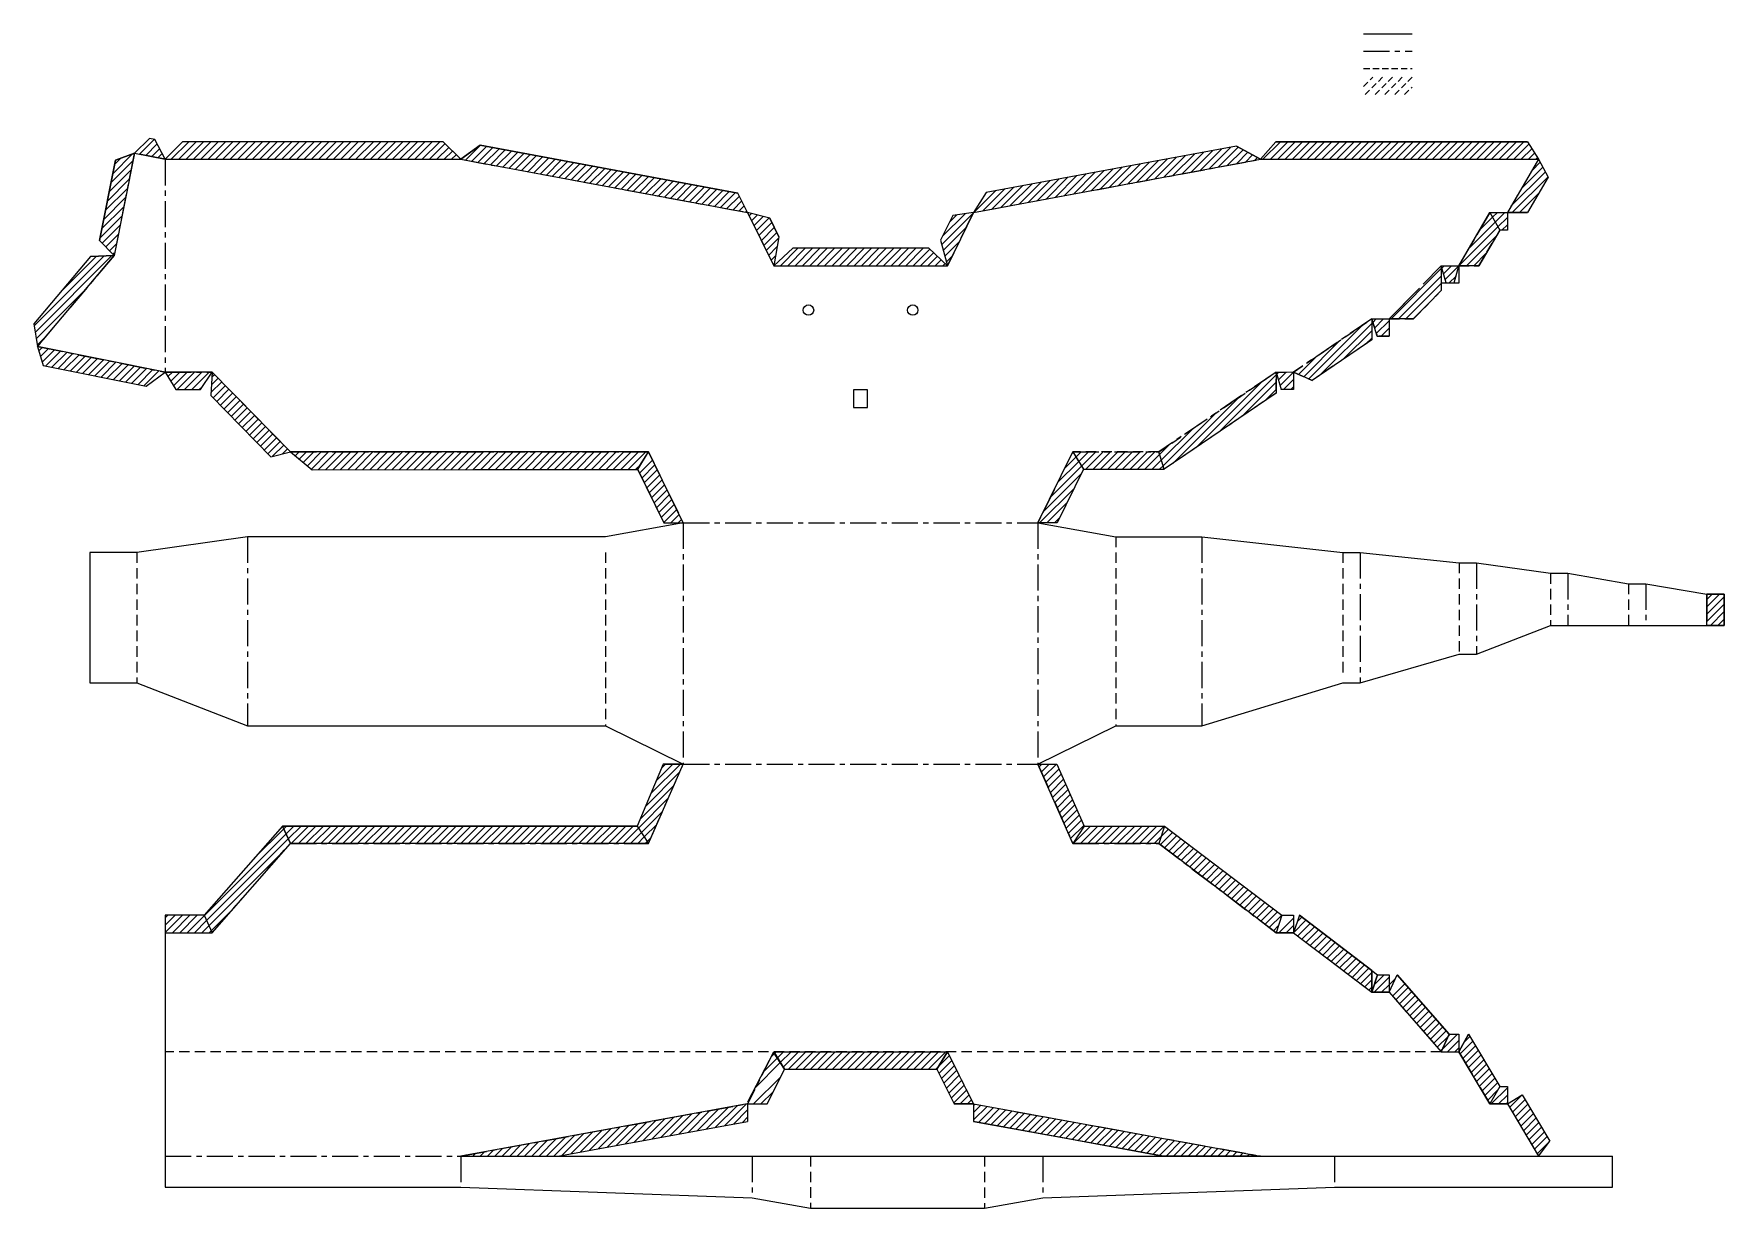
# Model space of a CAD drawing. Units: millimetres at full size, sheet at 1:300. Extents: x -1911260 to 408766, y -45196 to 976532.
# Drawn here: x 26689 to 123918, y 885447 to 952994 of the extents above; entities that cross this region are included whole.
import ezdxf

# ---------------------------------------------------------------- set-up
doc = ezdxf.new("R2010")
doc.units = ezdxf.units.MM
doc.header["$LTSCALE"] = 300
for name, pattern in [('CHAIN1', [8, 5, -1, 1, -1]), ('DASHED1', [1.8, 1.2, -0.6]), ('DASHED2', [3, 2, -1])]:
    doc.linetypes.add(name, pattern=pattern)
doc.layers.add('0-0', color=4, linetype='Continuous', lineweight=5)
doc.layers.add('0-1', color=2, linetype='Continuous')

msp = doc.modelspace()

# ---------------------------------------------------------------- linework, layer by layer
at = {"layer": '0-0'}
for p, q in [((103169.5, 952994.3), (105969.5, 952994.3)), ((34246, 945776.4), (35246, 946776.4)), ((50236, 946776.4), (35246, 946776.4)), ((50253.1, 946769.4), (50236, 946776.4)), ((97246, 945776.4), (98122.2, 946776.4)), ((112595.6, 946776.4), (98122.2, 946776.4)), ((69019.3, 942390.7), (69541.2, 941326.1)), ((111446, 942716.4), (111446, 941716.4)), ((112606.2, 942716.4), (111446, 942716.4)), ((69541.2, 941326.1), (69246, 939656.4)), ((107646, 939656.4), (107646, 938650.8)), ((109806.2, 939656.4), (108646, 939656.4)), ((107646, 938650.8), (107646, 938228)), ((107646, 938228), (106046.4, 936596.4)), ((103646, 936596.4), (103646, 935387.1)), ((103953.8, 935596.4), (103646, 936596.4)), ((104646, 936596.4), (104646, 935596.4)), ((106046.4, 936596.4), (104646, 936596.4)), ((103953.8, 935596.4), (104646, 935596.4)), ((98146, 933536.4), (98436.7, 932536.4)), ((98146, 933536.4), (98146, 932532.5)), ((99146, 933536.4), (99146, 932536.4)), ((98146, 932536.4), (98146, 932327.1)), ((99146, 932536.4), (98436.7, 932536.4)), ((62954.2, 910991.4), (64046, 910991.4)), ((34246, 902292.9), (34246, 901292.9)), ((36492.7, 902292.9), (36946, 901292.9)), ((99483.1, 902292.9), (99146, 901292.9)), ((99483.1, 902292.9), (103983.1, 898869.9)), ((34246, 901292.9), (34246, 888446.9)), ((109212.2, 895446.9), (108646, 894446.9)), ((69246, 894446.9), (69864, 893446.9)), ((69864, 893446.9), (68864, 891446.9)), ((78628, 893446.9), (79628, 891446.9)), ((111446, 891446.9), (112304, 891960.5)), ((112304, 891960.5), (113895, 889308.8)), ((67746, 891446.9), (68864, 891446.9)), ((67746, 891446.9), (67746, 890430.5)), ((80746, 891446.9), (79628, 891446.9)), ((56836.2, 888446.9), (67746, 890430.5)), ((86155.8, 889446.9), (91655.8, 888446.9)), ((113246, 888446.9), (113895, 889308.8)), ((51246, 888446.9), (97246, 888446.9)), ((97246, 888446.9), (117494, 888446.9))]:
    msp.add_line(p, q, dxfattribs=at)
at = {"layer": '0-0', "color": 2, "linetype": 'CHAIN1'}
for p, q in [((103169.5, 951994.3), (105969.5, 951994.3)), ((34246, 945776.4), (32480.9, 946129.1)), ((34246, 945776.4), (34246, 933539.2)), ((34246, 945776.4), (34428.1, 945776.4)), ((34428.1, 945776.4), (51246, 945776.4)), ((51246, 945776.4), (67746, 942716.4)), ((110446, 942716.4), (108646, 939656.4)), ((110446, 942716.4), (111446, 942716.4)), ((107646, 939656.4), (104646, 936596.4)), ((107646, 939656.4), (108646, 939656.4)), ((103646, 936596.4), (99146, 933536.4)), ((103646, 936596.4), (104646, 936596.4)), ((34248.1, 933538.8), (36946, 933536.4)), ((98146, 933536.4), (91396, 928946.4)), ((98146, 933536.4), (99158.3, 933544.8)), ((86446, 928946.4), (84446, 924866.4)), ((86446, 928946.4), (91396, 928946.4)), ((64046, 924866.4), (84446, 924866.4)), ((64046, 924866.4), (64046, 910991.4)), ((84446, 924866.4), (84446, 910991.4)), ((38974, 924066.4), (38974, 913191.4)), ((93868, 924066.4), (93868, 913191.4)), ((102980, 923166.4), (102980, 915694.9)), ((109680, 922566.4), (109680, 917316.4)), ((114922, 921966.4), (114922, 918966.4)), ((119420, 921366.4), (119420, 918966.4)), ((122918, 920766.4), (122918, 918966.4)), ((64046, 910991.4), (84446, 910991.4)), ((69232.8, 894420.6), (67746, 891446.9)), ((51246, 888446.9), (67717.3, 891446.9)), ((34246, 888446.9), (51246, 888443.9)), ((51246, 888443.9), (51246, 886646.9)), ((68016, 888443.9), (68016, 886046.9)), ((84724, 888443.9), (84724, 886046.9)), ((101494, 888446.9), (101494, 886646.9))]:
    msp.add_line(p, q, dxfattribs=at)
at = {"layer": '0-0', "color": 7, "linetype": 'DASHED1'}
msp.add_line((103169.5, 950994.3), (105969.5, 950994.3), dxfattribs=at)
at = {"layer": '0-0', "color": 2, "linetype": 'DASHED1'}
for p, q in [((103169.5, 949962.9), (103703.5, 950497)), ((103269.2, 949497), (104269.2, 950497)), ((103834.9, 949497), (104834.9, 950497)), ((104400.6, 949497), (105400.6, 950497)), ((104966.2, 949497), (105966.2, 950497)), ((105531.9, 949497), (105969.5, 949934.5))]:
    msp.add_line(p, q, dxfattribs=at)
at = {"layer": '0-0', "color": 5, "linetype": 'DASHED2'}
msp.add_line((111446, 941696.4), (111446, 941716.4), dxfattribs=at)
at = {"layer": '0-0', "color": 7, "linetype": 'DASHED2'}
for p, q in [((88918, 924066.4), (88918, 913191.4)), ((32611, 923166.4), (32611, 915666.4)), ((59574, 923166.4), (59574, 913191.4)), ((101980, 923166.4), (101980, 915976)), ((108680, 922566.4), (108680, 917316.4)), ((113922, 921966.4), (113922, 918966.4)), ((118420, 921366.4), (118420, 918966.4)), ((107646, 894446.9), (34246, 894446.9)), ((71370, 888446.9), (71370, 885446.9)), ((81370, 888443.9), (81370, 885446.9))]:
    msp.add_line(p, q, dxfattribs=at)
at = {"layer": '0-0'}
for points in [[(34246, 945776.4), (33644.9, 946916.3), (33343.8, 946976.5), (32480.9, 946129.1), (31382.4, 945735), (30459, 941114), (31305.2, 940245.4), (29946.2, 940184.3), (26688.9, 936317.7), (26893.5, 935008.4), (27224.3, 933922.3), (33144.3, 932737.1), (34248.1, 933538.8), (34852.1, 932536.4), (36270.5, 932536.4), (36946, 933536.4), (36863.4, 932192.2), (40317.9, 928668.7), (41446, 928946.4), (42707, 927917.8), (61426.9, 927937.4), (62046, 928946.4)], [(50236, 946776.4), (50253.1, 946769.4), (51246, 945776.4)], [(51246, 945776.4), (52358.4, 946587.2), (67192.1, 943836.2)], [(97246, 945776.4), (95865.4, 946537.4), (81473.8, 943868.4), (80746, 942716.4), (79543.9, 942536.1), (78848.7, 941117.9), (79246, 939656.4), (78172, 940656.4), (70344, 940656.4), (69246, 939656.4)], [(112595.6, 946776.4), (113246, 945776.4), (113800.3, 944746.4), (112606.2, 942716.4)], [(69019.3, 942390.7), (67746, 942716.4), (67192.1, 943836.2)], [(110446, 942716.4), (111006.2, 941696.4), (109806.2, 939656.4)], [(111446, 941716.4), (111446, 941696.4), (111006.2, 941696.4)], [(108646, 939656.4), (108646, 938656.4), (107681, 938650.8)], [(103646, 935387.1), (100216.5, 933055.1), (99146, 933536.4)], [(98146, 932327.1), (91703.8, 927946.4), (91396, 928946.4)], [(86446, 928946.4), (87069.5, 927946.4), (91703.8, 927946.4)], [(61426.9, 927937.4), (62932.3, 924866.4), (64046, 924866.4)], [(87069.5, 927946.4), (85559.7, 924866.4), (84446, 924866.4)], [(64046, 924866.4), (59574, 924066.4), (38974, 924066.4), (32611, 923166.4), (29911, 923166.4)], [(84446, 924866.4), (88918, 924066.4), (93868, 924066.4), (101980, 923166.4), (102980, 923166.4), (108680, 922566.4), (109680, 922566.4), (113922, 921966.4), (114922, 921966.4), (118420, 921366.4), (119420, 921366.4), (122918, 920766.4)], [(29911, 923166.4), (29911, 915666.4), (32611, 915666.4), (38974, 913191.4), (59574, 913191.4), (64046, 910991.4)], [(84446, 910991.4), (88918, 913191.4), (93868, 913191.4), (101980, 915666.4), (102980, 915666.4), (108680, 917316.4), (109680, 917316.4), (113922, 918966.4), (122918, 918966.4), (123918, 918966.4), (123918, 920766.4), (122918, 920766.4)], [(62893.9, 910991.4), (61392.4, 907427.4), (62046, 906427.4)], [(84446, 910991.4), (85537.8, 910991.4), (87099.6, 907427.4), (86446, 906427.4)], [(40992.7, 907427.4), (36492.7, 902292.9), (34246, 902292.9)], [(61392.4, 907427.4), (40992.7, 907427.4), (41446, 906427.4)], [(87099.6, 907427.4), (91733.1, 907427.4), (91396, 906427.4)], [(91733.1, 907427.4), (98483.1, 902292.9), (98146, 901292.9)], [(98483.1, 902292.9), (99146, 902292.9), (99146, 901292.9)], [(103646, 899126.4), (103646, 897869.9), (103983.1, 898869.9), (104646, 898869.9), (104646, 897869.9), (105099.3, 898869.9), (108099.3, 895446.9), (107646, 894446.9)], [(108099.3, 895446.9), (108646, 895446.9), (108646, 894446.9)], [(109212.2, 895446.9), (111012.2, 892446.9), (110446, 891446.9)], [(69864, 893446.9), (78628, 893446.9), (79246, 894446.9)], [(111012.2, 892446.9), (111446, 892446.9), (111446, 891446.9)], [(80746, 891446.9), (80746, 890430.5), (86155.8, 889446.9)], [(34246, 888446.9), (34246, 886646.9), (51246, 886646.9), (68016, 886046.9), (71370, 885446.9), (81370, 885446.9), (84724, 886046.9), (101494, 886646.9), (117494, 886646.9), (117494, 888446.9)]]:
    msp.add_lwpolyline(points, dxfattribs=at)
at = {"layer": '0-0', "color": 2, "linetype": 'CHAIN1'}
for points in [[(32467, 946117.8), (31305.2, 940245.4), (26893.5, 935008.4), (34243, 933537)], [(67746, 942716.4), (69246, 939656.4), (79246, 939656.4), (80746, 942716.4), (97246, 945776.4), (113246, 945776.4), (111446, 942716.4)], [(36946, 933536.4), (41446, 928946.4), (62046, 928946.4), (64046, 924866.4)], [(34246, 901292.9), (36946, 901292.9), (41446, 906427.4), (62046, 906427.4), (64046, 910991.4)], [(84446, 910991.4), (86446, 906427.4), (91396, 906427.4), (98146, 901292.9), (99146, 901292.9), (103646, 897869.9), (104646, 897869.9), (107646, 894446.9), (108646, 894446.9), (110446, 891446.9), (111446, 891446.9), (113246, 888446.9)], [(69246, 894446.9), (79246, 894446.9), (80746, 891446.9), (97246, 888446.9)]]:
    msp.add_lwpolyline(points, dxfattribs=at)
at = {"layer": '0-0'}
msp.add_lwpolyline([(73846, 932516.4), (73846, 931496.4), (74646, 931496.4), (74646, 932516.4)], close=True, dxfattribs=at)
for centre in [(71246, 937106.4), (77246, 937106.4)]:
    msp.add_circle(centre, 300, dxfattribs=at)
at = {"layer": '0-1'}
for p, q in [((31225.4, 944949.2), (32362.9, 946086.8)), ((32771.4, 946071.1), (33621.4, 946921)), ((33125.1, 946000.4), (33781.7, 946657)), ((33478.7, 945929.8), (33928.1, 946379.2)), ((33832.3, 945859.1), (34074.6, 946101.4)), ((34598.1, 945776.4), (35598, 946776.3)), ((35022.4, 945776.4), (36022, 946776.1)), ((35446.7, 945776.4), (36446.1, 946775.9)), ((35870.9, 945776.4), (36870.2, 946775.7)), ((36295.2, 945776.4), (37294.2, 946775.5)), ((36719.4, 945776.4), (37718.3, 946775.3)), ((37143.7, 945776.4), (38142.3, 946775.1)), ((37568, 945776.4), (38566.4, 946774.9)), ((37992.2, 945776.4), (38990.5, 946774.7)), ((38416.5, 945776.4), (39414.5, 946774.5)), ((38840.8, 945776.4), (39838.6, 946774.3)), ((39265, 945776.4), (40262.7, 946774.1)), ((39689.3, 945776.4), (40686.7, 946773.9)), ((40113.6, 945776.4), (41110.8, 946773.7)), ((40537.8, 945776.4), (41534.9, 946773.5)), ((40962.1, 945776.4), (41958.9, 946773.3)), ((41386.3, 945776.4), (42383, 946773.1)), ((41810.6, 945776.4), (42807.1, 946772.9)), ((42234.9, 945776.4), (43231.1, 946772.7)), ((42659.1, 945776.4), (43655.2, 946772.5)), ((43083.4, 945776.4), (44079.2, 946772.3)), ((43507.7, 945776.4), (44503.3, 946772.1)), ((43931.9, 945776.4), (44927.4, 946771.9)), ((44356.2, 945776.4), (45351.4, 946771.7)), ((44780.5, 945776.4), (45775.5, 946771.5)), ((45204.7, 945776.4), (46199.6, 946771.3)), ((45629, 945776.4), (46623.6, 946771.1)), ((46053.3, 945776.4), (47047.7, 946770.9)), ((46477.5, 945776.4), (47471.8, 946770.7)), ((46901.8, 945776.4), (47895.8, 946770.5)), ((47326, 945776.4), (48319.9, 946770.3)), ((47750.3, 945776.4), (48744, 946770.1)), ((48174.6, 945776.4), (49168, 946769.9)), ((48598.8, 945776.4), (49592.1, 946769.7)), ((49023.1, 945776.4), (50016.1, 946769.5)), ((49447.4, 945776.4), (50346.7, 946675.7)), ((49871.6, 945776.4), (50558.8, 946463.6)), ((50295.9, 945776.4), (50770.9, 946251.5)), ((50720.2, 945776.4), (50983.1, 946039.3)), ((51518.2, 945725.9), (52376.1, 946583.9)), ((51876.1, 945659.6), (52734, 946517.5)), ((52234, 945593.2), (53091.9, 946451.1)), ((52591.9, 945526.8), (53449.8, 946384.8)), ((52949.8, 945460.5), (53807.7, 946318.4)), ((53307.7, 945394.1), (54165.6, 946252)), ((53665.6, 945327.7), (54523.5, 946185.6)), ((54023.4, 945261.3), (54881.4, 946119.3)), ((54381.3, 945195), (55239.3, 946052.9)), ((92213.2, 944843.1), (93461.8, 946091.7)), ((92734.1, 944939.7), (93982.7, 946188.3)), ((93254.9, 945036.3), (94503.5, 946284.9)), ((93775.8, 945132.9), (95024.4, 946381.5)), ((94296.7, 945229.5), (95545.3, 946478.1)), ((94817.5, 945326.1), (95970.8, 946479.4)), ((95338.4, 945422.6), (96244.3, 946328.6)), ((95859.2, 945519.2), (96517.8, 946177.8)), ((97389.2, 945776.4), (98389.2, 946776.4)), ((97389.2, 945776.4), (98389.2, 946776.4)), ((97813.5, 945776.4), (98813.5, 946776.4)), ((97813.5, 945776.4), (98813.5, 946776.4)), ((98237.7, 945776.4), (99237.7, 946776.4)), ((98237.7, 945776.4), (99237.7, 946776.4)), ((98662, 945776.4), (99662, 946776.4)), ((98662, 945776.4), (99662, 946776.4)), ((99086.3, 945776.4), (100086.3, 946776.4)), ((99086.3, 945776.4), (100086.3, 946776.4)), ((99510.5, 945776.4), (100510.5, 946776.4)), ((99510.5, 945776.4), (100510.5, 946776.4)), ((99934.8, 945776.4), (100934.8, 946776.4)), ((99934.8, 945776.4), (100934.8, 946776.4)), ((100359.1, 945776.4), (101359.1, 946776.4)), ((100359.1, 945776.4), (101359.1, 946776.4)), ((100783.3, 945776.4), (101783.3, 946776.4)), ((100783.3, 945776.4), (101783.3, 946776.4)), ((101207.6, 945776.4), (102207.6, 946776.4)), ((101207.6, 945776.4), (102207.6, 946776.4)), ((101631.8, 945776.4), (102631.8, 946776.4)), ((101631.8, 945776.4), (102631.8, 946776.4)), ((102056.1, 945776.4), (103056.1, 946776.4)), ((102056.1, 945776.4), (103056.1, 946776.4)), ((102480.4, 945776.4), (103480.4, 946776.4)), ((102480.4, 945776.4), (103480.4, 946776.4)), ((102904.6, 945776.4), (103904.6, 946776.4)), ((102904.6, 945776.4), (103904.6, 946776.4)), ((103328.9, 945776.4), (104328.9, 946776.4)), ((103328.9, 945776.4), (104328.9, 946776.4)), ((103753.2, 945776.4), (104753.2, 946776.4)), ((103753.2, 945776.4), (104753.2, 946776.4)), ((104177.4, 945776.4), (105177.4, 946776.4)), ((104177.4, 945776.4), (105177.4, 946776.4)), ((104601.7, 945776.4), (105601.7, 946776.4)), ((104601.7, 945776.4), (105601.7, 946776.4)), ((105026, 945776.4), (106026, 946776.4)), ((105026, 945776.4), (106026, 946776.4)), ((105450.2, 945776.4), (106450.2, 946776.4)), ((105450.2, 945776.4), (106450.2, 946776.4)), ((105874.5, 945776.4), (106874.5, 946776.4)), ((105874.5, 945776.4), (106874.5, 946776.4)), ((106298.8, 945776.4), (107298.8, 946776.4)), ((106298.8, 945776.4), (107298.8, 946776.4)), ((106723, 945776.4), (107723, 946776.4)), ((106723, 945776.4), (107723, 946776.4)), ((107147.3, 945776.4), (108147.3, 946776.4)), ((107147.3, 945776.4), (108147.3, 946776.4)), ((107571.5, 945776.4), (108571.5, 946776.4)), ((107571.5, 945776.4), (108571.5, 946776.4)), ((107995.8, 945776.4), (108995.8, 946776.4)), ((107995.8, 945776.4), (108995.8, 946776.4)), ((108420.1, 945776.4), (109420.1, 946776.4)), ((108420.1, 945776.4), (109420.1, 946776.4)), ((108844.3, 945776.4), (109844.3, 946776.4)), ((108844.3, 945776.4), (109844.3, 946776.4)), ((109268.6, 945776.4), (110268.6, 946776.4)), ((109268.6, 945776.4), (110268.6, 946776.4)), ((109692.9, 945776.4), (110692.9, 946776.4)), ((109692.9, 945776.4), (110692.9, 946776.4)), ((110117.1, 945776.4), (111117.1, 946776.4)), ((110117.1, 945776.4), (111117.1, 946776.4)), ((110541.4, 945776.4), (111541.4, 946776.4)), ((110541.4, 945776.4), (111541.4, 946776.4)), ((110965.7, 945776.4), (111965.7, 946776.4)), ((110965.7, 945776.4), (111965.7, 946776.4)), ((111389.9, 945776.4), (112389.9, 946776.4)), ((111389.9, 945776.4), (112389.9, 946776.4)), ((111814.2, 945776.4), (112681.7, 946644)), ((111814.2, 945776.4), (112681.7, 946644)), ((112238.4, 945776.4), (112848.9, 946386.9)), ((112238.4, 945776.4), (112848.9, 946386.9)), ((112662.7, 945776.4), (113016.1, 946129.8)), ((112662.7, 945776.4), (113016.1, 946129.8)), ((31013.5, 943888.8), (32287.9, 945163.2)), ((31119.4, 944419), (32393.8, 945693.5)), ((31331.3, 945479.5), (31701.3, 945849.5)), ((34185.9, 945788.4), (34221.1, 945823.7)), ((51144.4, 945776.4), (51195.2, 945827.2)), ((54739.2, 945128.6), (55597.2, 945986.5)), ((55097.1, 945062.2), (55955.1, 945920.2)), ((55455, 944995.8), (56313, 945853.8)), ((55812.9, 944929.5), (56670.8, 945787.4)), ((56170.8, 944863.1), (57028.7, 945721)), ((56528.7, 944796.7), (57386.6, 945654.7)), ((56886.6, 944730.4), (57744.5, 945588.3)), ((57244.5, 944664), (58102.4, 945521.9)), ((57602.4, 944597.6), (58460.3, 945455.5)), ((57960.3, 944531.2), (58818.2, 945389.2)), ((58318.1, 944464.9), (59176.1, 945322.8)), ((58676, 944398.5), (59534, 945256.4)), ((59033.9, 944332.1), (59891.9, 945190.1)), ((59391.8, 944265.7), (60249.8, 945123.7)), ((87004.6, 943877.1), (88253.2, 945125.7)), ((87525.5, 943973.7), (88774.1, 945222.3)), ((88046.3, 944070.3), (89294.9, 945318.9)), ((88567.2, 944166.9), (89815.8, 945415.5)), ((89088.1, 944263.5), (90336.7, 945512.1)), ((89608.9, 944360.1), (90857.5, 945608.7)), ((90129.8, 944456.7), (91378.4, 945705.3)), ((90650.6, 944553.3), (91899.2, 945801.9)), ((91171.5, 944649.9), (92420.1, 945898.5)), ((91692.4, 944746.5), (92941, 945995.1)), ((96380.1, 945615.8), (96791.3, 946027.1)), ((96901, 945712.4), (97064.8, 945876.3)), ((112261, 944101.9), (113487.2, 945328.2)), ((112261, 944101.9), (113487.2, 945328.2)), ((112867.1, 945132.3), (113338.8, 945604)), ((112867.1, 945132.3), (113338.8, 945604)), ((113087, 945776.4), (113183.3, 945872.8)), ((113087, 945776.4), (113183.3, 945872.8)), ((30801.6, 942828.4), (32076, 944102.8)), ((30907.5, 943358.6), (32181.9, 944633)), ((59749.7, 944199.4), (60607.7, 945057.3)), ((60107.6, 944133), (60965.5, 944990.9)), ((60465.5, 944066.6), (61323.4, 944924.6)), ((60823.4, 944000.3), (61681.3, 944858.2)), ((61181.3, 943933.9), (62039.2, 944791.8)), ((61539.2, 943867.5), (62397.1, 944725.5)), ((61897.1, 943801.1), (62755, 944659.1)), ((62254.9, 943734.8), (63112.9, 944592.7)), ((62612.8, 943668.4), (63470.8, 944526.3)), ((62970.7, 943602), (63828.7, 944460)), ((63328.6, 943535.6), (64186.6, 944393.6)), ((63686.5, 943469.3), (64544.5, 944327.2)), ((64044.4, 943402.9), (64902.3, 944260.8)), ((64402.3, 943336.5), (65260.2, 944194.5)), ((64760.2, 943270.2), (65618.1, 944128.1)), ((81796, 942911.2), (83044.6, 944159.8)), ((82316.9, 943007.8), (83565.5, 944256.4)), ((82837.7, 943104.3), (84086.3, 944353)), ((83358.6, 943200.9), (84607.2, 944449.6)), ((83879.5, 943297.5), (85128.1, 944546.2)), ((84400.3, 943394.1), (85648.9, 944642.7)), ((84921.2, 943490.7), (86169.8, 944739.3)), ((85442, 943587.3), (86690.6, 944835.9)), ((85962.9, 943683.9), (87211.5, 944932.5)), ((86483.8, 943780.5), (87732.4, 945029.1)), ((111654.9, 943071.5), (113635.7, 945052.3)), ((111654.9, 943071.5), (113635.7, 945052.3)), ((111724, 942716.4), (113784.1, 944776.5)), ((111724, 942716.4), (113784.1, 944776.5)), ((30695.6, 942298.2), (31970, 943572.6)), ((65118.1, 943203.8), (65976, 944061.7)), ((65476, 943137.4), (66333.9, 943995.4)), ((65833.9, 943071), (66691.8, 943929)), ((66191.8, 943004.7), (67049.7, 943862.6)), ((66549.6, 942938.3), (67276.6, 943665.3)), ((66907.5, 942871.9), (67417, 943381.4)), ((80754.3, 942718), (82002.9, 943966.6)), ((81275.2, 942814.6), (82523.8, 944063.2)), ((81462.2, 943850.2), (81482, 943870)), ((112148.3, 942716.4), (113260.3, 943828.4)), ((112148.3, 942716.4), (113260.3, 943828.4)), ((30483.7, 941237.8), (31758.2, 942512.2)), ((30589.7, 941768), (31864.1, 943042.4)), ((67265.4, 942805.5), (67557.5, 943097.6)), ((67623.3, 942739.2), (67697.9, 942813.7)), ((67837.7, 942529.3), (67968, 942659.6)), ((67977.3, 942244.6), (68305.9, 942573.2)), ((68116.8, 941959.9), (68643.7, 942486.8)), ((68256.4, 941675.2), (68981.6, 942400.4)), ((78914, 940877.7), (80739.5, 942703.2)), ((78962.9, 941350.8), (80254.8, 942642.7)), ((79370.9, 942183), (79755.6, 942567.8)), ((109226.3, 940643), (110748.7, 942165.3)), ((109832.4, 941673.3), (110598.3, 942439.2)), ((110438.5, 942703.7), (110447.9, 942713)), ((110447.9, 942713), (110451.2, 942716.4)), ((110447.9, 942713), (110451.2, 942716.4)), ((110598.3, 942439.2), (110875.5, 942716.4)), ((110598.3, 942439.2), (110875.5, 942716.4)), ((110748.7, 942165.3), (111299.8, 942716.4)), ((110748.7, 942165.3), (111299.8, 942716.4)), ((110899.1, 941891.5), (111446, 942438.4)), ((110899.1, 941891.5), (111446, 942438.4)), ((112572.6, 942716.4), (112654.2, 942798.1)), ((112572.6, 942716.4), (112654.2, 942798.1)), ((30619.5, 940949.2), (31652.2, 941982)), ((30828.8, 940734.4), (31546.3, 941451.8)), ((68396, 941390.5), (69143.3, 942137.8)), ((68535.5, 941105.8), (69282.9, 941853.1)), ((68675.1, 940821.1), (69422.4, 941568.4)), ((68814.6, 940536.4), (69527.7, 941249.4)), ((79004.7, 940544.1), (80331.5, 941871)), ((108664, 939656.4), (110899.1, 941891.5)), ((109088.3, 939656.4), (110831.7, 941399.8)), ((111128.3, 941696.4), (111446, 942014.1)), ((111128.3, 941696.4), (111446, 942014.1)), ((26708.9, 936190.1), (30738.7, 940220)), ((26766.2, 935823.2), (31183, 940239.9)), ((31038.2, 940519.5), (31440.3, 940921.6)), ((31247.6, 940304.6), (31334.4, 940391.3)), ((68954.2, 940251.7), (69436.5, 940734)), ((69093.8, 939967), (69345.4, 940218.6)), ((69631.7, 939656.4), (70631.7, 940656.4)), ((70056, 939656.4), (71056, 940656.4)), ((70480.3, 939656.4), (71480.3, 940656.4)), ((70904.5, 939656.4), (71904.5, 940656.4)), ((71328.8, 939656.4), (72328.8, 940656.4)), ((71753.1, 939656.4), (72753.1, 940656.4)), ((72177.3, 939656.4), (73177.3, 940656.4)), ((72601.6, 939656.4), (73601.6, 940656.4)), ((73025.9, 939656.4), (74025.9, 940656.4)), ((73450.1, 939656.4), (74450.1, 940656.4)), ((73874.4, 939656.4), (74874.4, 940656.4)), ((74298.6, 939656.4), (75298.6, 940656.4)), ((74722.9, 939656.4), (75722.9, 940656.4)), ((75147.2, 939656.4), (76147.2, 940656.4)), ((75571.4, 939656.4), (76571.4, 940656.4)), ((75995.7, 939656.4), (76995.7, 940656.4)), ((76420, 939656.4), (77420, 940656.4)), ((76844.2, 939656.4), (77844.2, 940656.4)), ((77268.5, 939656.4), (78222, 940609.9)), ((77692.8, 939656.4), (78441.7, 940405.4)), ((79095.4, 940210.5), (79923.6, 941038.7)), ((79186.1, 939876.9), (79515.7, 940206.5)), ((109512.6, 939656.4), (110225.6, 940369.5)), ((28168.3, 938073.8), (30294.5, 940200)), ((69233.3, 939682.3), (69254.3, 939703.2)), ((78117, 939656.4), (78661.4, 940200.8)), ((78541.3, 939656.4), (78881.1, 939996.2)), ((78965.5, 939656.4), (79100.8, 939791.6)), ((104755.5, 936596.4), (107646, 939486.9)), ((107682.7, 939523.6), (107815.5, 939656.4)), ((107774.4, 939191.1), (108239.8, 939656.4)), ((107866.2, 938858.6), (108639.8, 939632.2)), ((26823.5, 935456.2), (29661.5, 938294.2)), ((105179.8, 936596.4), (107646, 939062.7)), ((105604, 936596.4), (107646, 938638.4)), ((108085, 938653.1), (108495.2, 939063.3)), ((108085, 938653.1), (108495.2, 939063.3)), ((106028.3, 936596.4), (106952.2, 937520.3)), ((100682.5, 933372), (103646, 936335.4)), ((103707.4, 936396.9), (103907, 936596.4)), ((103807.3, 936072.5), (104331.2, 936596.4)), ((103907.1, 935748), (104646, 936486.9)), ((26880.9, 935089.3), (27393.7, 935602.2)), ((99734.1, 933272), (101809.9, 935347.9)), ((100026.7, 933140.4), (103135.7, 936249.4)), ((102008.3, 934273.5), (103646, 935911.2)), ((103334.2, 935175.1), (103646, 935486.9)), ((104179.8, 935596.4), (104646, 936062.7)), ((104604, 935596.4), (104646, 935638.4)), ((26970.7, 934754.9), (27169.1, 934953.3)), ((27069.8, 934429.7), (27522.7, 934882.6)), ((27168.8, 934104.5), (27876.3, 934812)), ((27379.8, 933891.2), (28229.9, 934741.3)), ((27733.3, 933820.4), (28583.5, 934670.7)), ((28086.8, 933749.6), (28937.1, 934600)), ((28440.3, 933678.9), (29290.8, 934529.4)), ((28793.8, 933608.1), (29644.4, 934458.7)), ((29147.3, 933537.3), (29998, 934388)), ((99441.4, 933403.6), (100484.1, 934446.3)), ((29500.8, 933466.6), (30351.6, 934317.4)), ((29854.3, 933395.8), (30705.2, 934246.7)), ((30207.7, 933325), (31058.8, 934176.1)), ((30561.2, 933254.3), (31412.4, 934105.4)), ((30914.7, 933183.5), (31766, 934034.8)), ((31268.2, 933112.7), (32119.6, 933964.1)), ((31621.7, 933042), (32473.2, 933893.4)), ((31975.2, 932971.2), (32826.8, 933822.8)), ((32328.7, 932900.4), (33180.4, 933752.1)), ((32682.2, 932829.6), (33534, 933681.5)), ((33035.7, 932758.9), (33887.6, 933610.8)), ((34218, 933516.9), (34241.2, 933540.2)), ((34404.5, 933279.2), (34663.8, 933538.4)), ((34564.1, 933014.5), (35087.7, 933538)), ((34723.6, 932749.7), (35511.6, 933537.7)), ((34934.6, 932536.4), (35935.5, 933537.3)), ((35358.8, 932536.4), (36359.4, 933536.9)), ((35783.1, 932536.4), (36783.2, 933536.6)), ((36928.9, 933257.9), (37075.4, 933404.4)), ((98181, 933416), (98301.4, 933536.4)), ((98276.6, 933087.3), (98725.7, 933536.4)), ((98372.1, 932758.6), (99146, 933532.5)), ((99148.7, 933535.2), (99158.3, 933544.8)), ((36207.4, 932536.4), (36402, 932731.1)), ((36873.3, 932353.9), (37495.5, 932976)), ((36901.1, 932805.9), (37285.4, 933190.2)), ((36998.3, 932054.6), (37705.5, 932761.7)), ((37208.4, 931840.4), (37915.5, 932547.5)), ((93526.7, 929186), (97305.8, 932965.1)), ((94852.6, 930087.6), (98146, 933381)), ((96178.4, 930989.1), (98146, 932956.8)), ((97504.2, 931890.7), (98146, 932532.5)), ((98574.2, 932536.4), (99146, 933108.2)), ((98998.4, 932536.4), (99146, 932684)), ((37418.4, 931626.1), (38125.5, 932333.3)), ((37628.4, 931411.9), (38335.6, 932119.1)), ((37838.5, 931197.7), (38545.6, 931904.8)), ((38048.5, 930983.4), (38755.6, 931690.6)), ((38258.5, 930769.2), (38965.7, 931476.4)), ((92200.9, 928284.5), (95980, 932063.5)), ((38468.6, 930555), (39175.7, 931262.1)), ((38678.6, 930340.7), (39385.7, 931047.9)), ((38888.6, 930126.5), (39595.8, 930833.7)), ((39098.7, 929912.3), (39805.8, 930619.4)), ((39308.7, 929698.1), (40015.8, 930405.2)), ((39518.7, 929483.8), (40225.9, 930191)), ((39728.8, 929269.6), (40435.9, 929976.7)), ((39938.8, 929055.4), (40645.9, 929762.5)), ((40148.8, 928841.1), (40856, 929548.3)), ((40427.7, 928695.7), (41066, 929334)), ((40990.5, 928834.3), (41276, 929119.8)), ((41490.6, 928910.1), (41526.9, 928946.4)), ((41724.2, 928719.5), (41951.2, 928946.4)), ((41957.9, 928528.9), (42375.4, 928946.4)), ((42191.6, 928338.3), (42799.7, 928946.4)), ((42425.2, 928147.7), (43224, 928946.4)), ((42658.9, 927957.1), (43648.2, 928946.4)), ((43044.4, 927918.4), (44072.5, 928946.4)), ((43469.3, 927919), (44496.8, 928946.4)), ((43894.3, 927919.7), (44921, 928946.4)), ((44319.2, 927920.3), (45345.3, 928946.4)), ((44744.1, 927921), (45769.6, 928946.4)), ((45169, 927921.6), (46193.8, 928946.4)), ((45593.9, 927922.3), (46618.1, 928946.4)), ((46018.8, 927922.9), (47042.3, 928946.4)), ((46443.7, 927923.6), (47466.6, 928946.4)), ((46868.7, 927924.2), (47890.9, 928946.4)), ((47293.6, 927924.9), (48315.1, 928946.4)), ((47718.5, 927925.5), (48739.4, 928946.4)), ((48143.4, 927926.2), (49163.7, 928946.4)), ((48568.3, 927926.8), (49587.9, 928946.4)), ((48993.2, 927927.5), (50012.2, 928946.4)), ((49418.1, 927928.1), (50436.5, 928946.4)), ((49843, 927928.7), (50860.7, 928946.4)), ((50268, 927929.4), (51285, 928946.4)), ((50692.9, 927930), (51709.2, 928946.4)), ((51117.8, 927930.7), (52133.5, 928946.4)), ((51542.7, 927931.3), (52557.8, 928946.4)), ((51967.6, 927932), (52982, 928946.4)), ((52392.5, 927932.6), (53406.3, 928946.4)), ((52817.4, 927933.3), (53830.6, 928946.4)), ((53242.4, 927933.9), (54254.8, 928946.4)), ((53667.3, 927934.6), (54679.1, 928946.4)), ((54092.2, 927935.2), (55103.4, 928946.4)), ((54517.1, 927935.9), (55527.6, 928946.4)), ((54942, 927936.5), (55951.9, 928946.4)), ((55366.9, 927937.2), (56376.2, 928946.4)), ((55791.8, 927937.8), (56800.4, 928946.4)), ((56216.7, 927938.5), (57224.7, 928946.4)), ((56641.7, 927939.1), (57648.9, 928946.4)), ((57066.6, 927939.8), (58073.2, 928946.4)), ((57491.5, 927940.4), (58497.5, 928946.4)), ((57916.4, 927941.1), (58921.7, 928946.4)), ((58341.3, 927941.7), (59346, 928946.4)), ((58766.2, 927942.4), (59770.3, 928946.4)), ((59191.1, 927943), (60194.5, 928946.4)), ((59616.1, 927943.7), (60618.8, 928946.4)), ((60041, 927944.3), (61043.1, 928946.4)), ((60465.9, 927945), (61467.3, 928946.4)), ((60890.8, 927945.6), (61891.6, 928946.4)), ((87196, 927946.4), (88196, 928946.4)), ((87196, 927946.4), (88196, 928946.4)), ((87620.2, 927946.4), (88620.2, 928946.4)), ((87620.2, 927946.4), (88620.2, 928946.4)), ((88044.5, 927946.4), (89044.5, 928946.4)), ((88044.5, 927946.4), (89044.5, 928946.4)), ((88468.8, 927946.4), (89468.8, 928946.4)), ((88468.8, 927946.4), (89468.8, 928946.4)), ((88893, 927946.4), (89893, 928946.4)), ((88893, 927946.4), (89893, 928946.4)), ((89317.3, 927946.4), (90317.3, 928946.4)), ((89317.3, 927946.4), (90317.3, 928946.4)), ((89741.5, 927946.4), (90741.5, 928946.4)), ((89741.5, 927946.4), (90741.5, 928946.4)), ((90165.8, 927946.4), (91165.8, 928946.4)), ((90165.8, 927946.4), (91165.8, 928946.4)), ((90590.1, 927946.4), (91441.7, 928798)), ((61315.7, 927946.3), (61579.6, 928210.1)), ((61520.8, 927727.1), (62274.3, 928480.6)), ((61660.9, 927443), (62413.9, 928195.9)), ((61801.1, 927158.9), (62553.4, 927911.2)), ((61941.3, 926874.8), (62693, 927626.5)), ((84763.3, 925513.8), (86947.9, 927698.3)), ((91014.3, 927946.4), (91541.5, 928473.6)), ((91438.6, 927946.4), (91641.4, 928149.2)), ((62081.5, 926590.7), (62832.6, 927341.8)), ((62221.6, 926306.6), (62972.1, 927057.1)), ((62361.8, 926022.6), (63111.7, 926772.4)), ((84540.2, 924866.4), (86539.9, 926866.1)), ((62502, 925738.5), (63251.2, 926487.7)), ((62642.2, 925454.4), (63390.8, 926203)), ((62782.4, 925170.3), (63530.4, 925918.3)), ((62922.5, 924886.2), (63669.9, 925633.6)), ((84964.5, 924866.4), (86132, 926033.9)), ((63327, 924866.4), (63809.5, 925348.9)), ((63751.3, 924866.4), (63949.1, 925064.2)), ((85388.8, 924866.4), (85724, 925201.7)), ((122918, 920032.5), (123651.9, 920766.4)), ((122918, 920456.8), (123227.7, 920766.4)), ((122918, 919608.2), (123918, 920608.2)), ((122918, 919608.2), (123918, 920608.2)), ((122918, 919184), (123918, 920184)), ((122918, 919184), (123918, 920184)), ((123124.7, 918966.4), (123918, 919759.7)), ((123549, 918966.4), (123918, 919335.4)), ((61869.3, 908559.5), (63846.9, 910537)), ((62178.2, 909292.6), (63877, 910991.4)), ((62487, 910025.7), (63452.7, 910991.4)), ((62795.9, 910758.8), (63028.5, 910991.4)), ((84513, 910838.5), (84665.9, 910991.4)), ((84642.3, 910543.5), (85090.2, 910991.4)), ((84771.6, 910248.5), (85514.5, 910991.4)), ((84900.8, 909953.5), (85660, 910712.7)), ((85030.1, 909658.5), (85789.2, 910417.7)), ((85159.4, 909363.5), (85918.5, 910122.7)), ((61560.5, 907826.4), (63515.9, 909781.8)), ((85288.6, 909068.5), (86047.8, 909827.7)), ((85417.9, 908773.5), (86177, 909532.7)), ((85547.2, 908478.5), (86306.3, 909237.7)), ((61468.8, 907310.5), (63185, 909026.6)), ((61636.5, 907053.9), (62854.1, 908271.4)), ((85676.4, 908183.5), (86435.6, 908942.7)), ((85805.7, 907888.6), (86564.8, 908647.7)), ((85935, 907593.6), (86694.1, 908352.7)), ((39372.8, 905579.1), (41064, 907270.3)), ((39372.8, 905579.1), (41064, 907270.3)), ((41064, 907270.3), (41221.1, 907427.4)), ((41196.3, 906978.3), (41645.4, 907427.4)), ((41328.6, 906686.4), (42069.6, 907427.4)), ((41493.9, 906427.4), (42493.9, 907427.4)), ((41918.2, 906427.4), (42918.2, 907427.4)), ((42342.4, 906427.4), (43342.4, 907427.4)), ((42766.7, 906427.4), (43766.7, 907427.4)), ((43191, 906427.4), (44191, 907427.4)), ((43615.2, 906427.4), (44615.2, 907427.4)), ((44039.5, 906427.4), (45039.5, 907427.4)), ((44463.8, 906427.4), (45463.8, 907427.4)), ((44888, 906427.4), (45888, 907427.4)), ((45312.3, 906427.4), (46312.3, 907427.4)), ((45736.5, 906427.4), (46736.5, 907427.4)), ((46160.8, 906427.4), (47160.8, 907427.4)), ((46585.1, 906427.4), (47585.1, 907427.4)), ((47009.3, 906427.4), (48009.3, 907427.4)), ((47433.6, 906427.4), (48433.6, 907427.4)), ((47857.9, 906427.4), (48857.9, 907427.4)), ((48282.1, 906427.4), (49282.1, 907427.4)), ((48706.4, 906427.4), (49706.4, 907427.4)), ((49130.7, 906427.4), (50130.7, 907427.4)), ((49554.9, 906427.4), (50554.9, 907427.4)), ((49979.2, 906427.4), (50979.2, 907427.4)), ((50403.5, 906427.4), (51403.5, 907427.4)), ((50827.7, 906427.4), (51827.7, 907427.4)), ((51252, 906427.4), (52252, 907427.4)), ((51676.2, 906427.4), (52676.2, 907427.4)), ((52100.5, 906427.4), (53100.5, 907427.4)), ((52524.8, 906427.4), (53524.8, 907427.4)), ((52949, 906427.4), (53949, 907427.4)), ((53373.3, 906427.4), (54373.3, 907427.4)), ((53797.6, 906427.4), (54797.6, 907427.4)), ((54221.8, 906427.4), (55221.8, 907427.4)), ((54646.1, 906427.4), (55646.1, 907427.4)), ((55070.4, 906427.4), (56070.4, 907427.4)), ((55494.6, 906427.4), (56494.6, 907427.4)), ((55918.9, 906427.4), (56918.9, 907427.4)), ((56343.2, 906427.4), (57343.2, 907427.4)), ((56767.4, 906427.4), (57767.4, 907427.4)), ((57191.7, 906427.4), (58191.7, 907427.4)), ((57615.9, 906427.4), (58615.9, 907427.4)), ((58040.2, 906427.4), (59040.2, 907427.4)), ((58464.5, 906427.4), (59464.5, 907427.4)), ((58888.7, 906427.4), (59888.7, 907427.4)), ((59313, 906427.4), (60313, 907427.4)), ((59737.3, 906427.4), (60737.3, 907427.4)), ((60161.5, 906427.4), (61161.5, 907427.4)), ((60585.8, 906427.4), (61468.8, 907310.5)), ((61804.2, 906797.3), (62523.1, 907516.2)), ((86064.2, 907298.6), (86823.4, 908057.7)), ((86193.5, 907003.6), (86952.7, 907762.7)), ((86322.8, 906708.6), (87081.9, 907467.7)), ((86465.9, 906427.4), (87465.9, 907427.4)), ((86890.2, 906427.4), (87890.2, 907427.4)), ((87314.4, 906427.4), (88314.4, 907427.4)), ((87738.7, 906427.4), (88738.7, 907427.4)), ((88163, 906427.4), (89163, 907427.4)), ((88587.2, 906427.4), (89587.2, 907427.4)), ((89011.5, 906427.4), (90011.5, 907427.4)), ((89435.7, 906427.4), (90435.7, 907427.4)), ((89860, 906427.4), (90860, 907427.4)), ((90284.3, 906427.4), (91284.3, 907427.4)), ((90708.5, 906427.4), (91708.5, 907427.4)), ((91529.8, 906824.5), (91960.1, 907254.7)), ((36498.4, 902280.4), (41196.3, 906978.3)), ((36630.7, 901988.5), (41328.6, 906686.4)), ((61010.1, 906427.4), (61636.5, 907053.9)), ((61434.3, 906427.4), (61804.2, 906797.3)), ((61858.6, 906427.4), (61971.9, 906540.8)), ((61971.9, 906540.8), (62192.2, 906761)), ((91132.8, 906427.4), (91529.8, 906824.5)), ((91487.5, 906357.8), (92201.1, 907071.4)), ((91728.4, 906174.5), (92442.1, 906888.1)), ((91969.4, 905991.2), (92683, 906704.9)), ((92210.4, 905807.9), (92924, 906521.6)), ((92451.4, 905624.7), (93165, 906338.3)), ((36763, 901696.6), (41106.2, 906039.7)), ((92692.3, 905441.4), (93405.9, 906155)), ((92933.3, 905258.1), (93646.9, 905971.7)), ((93174.3, 905074.8), (93887.9, 905788.4)), ((93415.2, 904891.5), (94128.8, 905605.1)), ((93656.2, 904708.2), (94369.8, 905421.8)), ((93897.2, 904524.9), (94610.8, 905238.5)), ((94138.1, 904341.6), (94851.7, 905055.2)), ((94379.1, 904158.3), (95092.7, 904871.9)), ((94620.1, 903975), (95333.7, 904688.6)), ((94861, 903791.7), (95574.6, 904505.3)), ((95102, 903608.4), (95815.6, 904322)), ((95343, 903425.1), (96056.6, 904138.7)), ((95583.9, 903241.8), (96297.5, 903955.4)), ((95824.9, 903058.5), (96538.5, 903772.1)), ((96065.9, 902875.2), (96779.5, 903588.8)), ((96306.8, 902691.9), (97020.4, 903405.5)), ((34246, 901300.8), (35238.1, 902292.9)), ((34246, 901725.1), (34813.8, 902292.9)), ((34246, 902149.4), (34389.6, 902292.9)), ((34662.4, 901292.9), (35662.4, 902292.9)), ((35086.6, 901292.9), (36086.6, 902292.9)), ((36895.4, 901404.6), (38097.2, 902606.5)), ((96547.8, 902508.6), (97261.4, 903222.2)), ((96788.8, 902325.3), (97502.4, 903038.9)), ((97029.7, 902142), (97743.3, 902855.6)), ((97270.7, 901958.7), (97984.3, 902672.3)), ((97511.7, 901775.4), (98225.3, 902489)), ((97752.6, 901592.1), (98466.3, 902305.7)), ((35510.9, 901292.9), (36498.4, 902280.4)), ((35935.1, 901292.9), (36630.7, 901988.5)), ((36359.4, 901292.9), (36763, 901696.6)), ((36783.7, 901292.9), (36895.4, 901404.6)), ((97993.6, 901408.8), (98282.4, 901697.7)), ((98302, 901292.9), (99146, 902137)), ((98726.2, 901292.9), (99146, 901712.7)), ((99148.5, 901291), (99862.2, 902004.6)), ((99359.5, 901926.2), (99621.2, 902187.9)), ((99389.5, 901107.7), (100103.1, 901821.3)), ((99630.5, 900924.4), (100344.1, 901638)), ((99871.5, 900741.1), (100585.1, 901454.7)), ((100112.4, 900557.8), (100826, 901271.4)), ((100353.4, 900374.5), (101067, 901088.1)), ((100594.4, 900191.2), (101308, 900904.8)), ((100835.3, 900007.9), (101548.9, 900721.5)), ((101076.3, 899824.6), (101789.9, 900538.2)), ((101317.3, 899641.3), (102030.9, 900354.9)), ((101558.2, 899458), (102271.8, 900171.6)), ((101799.2, 899274.7), (102512.8, 899988.3)), ((102040.2, 899091.4), (102753.8, 899805)), ((102281.1, 898908.1), (102994.7, 899621.7)), ((102522.1, 898724.8), (103235.7, 899438.4)), ((102763.1, 898541.5), (103476.7, 899255.1)), ((103004, 898358.2), (103646, 899000.2)), ((103245, 898174.9), (103646, 898575.9)), ((103788.5, 897869.9), (104646, 898727.4)), ((103789.3, 898295), (104364.2, 898869.9)), ((104646, 898303.1), (105005.2, 898662.3)), ((103486, 897991.7), (103646, 898151.7)), ((104212.8, 897869.9), (104646, 898303.1)), ((104637, 897869.9), (104646, 897878.9)), ((104646, 897878.9), (104653.4, 897886.3)), ((104840, 897648.6), (105548.6, 898357.2)), ((105038.1, 897422.5), (105746.8, 898131.1)), ((105236.3, 897196.4), (105944.9, 897905)), ((105434.5, 896970.3), (106143.1, 897678.9)), ((105632.6, 896744.2), (106341.3, 897452.8)), ((105830.8, 896518.1), (106539.4, 897226.7)), ((106028.9, 896292), (106737.6, 897000.6)), ((106227.1, 896065.9), (106935.7, 896774.5)), ((106425.3, 895839.8), (107133.9, 896548.4)), ((106623.4, 895613.7), (107332.1, 896322.3)), ((106821.6, 895387.6), (107530.2, 896096.2)), ((107019.7, 895161.5), (107728.4, 895870.1)), ((107217.9, 894935.4), (107926.6, 895644)), ((107416.1, 894709.3), (108054.1, 895347.3)), ((107614.2, 894483.2), (107702.4, 894571.3)), ((107702.4, 894571.3), (108578, 895446.9)), ((108002.3, 894446.9), (108646, 895090.7)), ((108054.1, 895347.3), (108153.7, 895446.9)), ((108426.5, 894446.9), (108646, 894666.4)), ((108722.8, 894318.9), (109451.7, 895047.8)), ((108881.9, 894053.8), (109610.8, 894782.6)), ((108932.4, 894952.8), (109292.6, 895313)), ((109041, 893788.6), (109769.9, 894517.5)), ((68174.7, 892378.8), (69619.7, 893823.9)), ((68631.1, 893259.5), (69452.8, 894081.3)), ((69087.5, 894140.2), (69286, 894338.7)), ((69286, 894338.7), (69394.2, 894446.9)), ((69452.8, 894081.3), (69818.5, 894446.9)), ((69619.7, 893823.9), (70242.8, 894446.9)), ((69786.5, 893566.4), (70667, 894446.9)), ((70091.3, 893446.9), (71091.3, 894446.9)), ((70515.6, 893446.9), (71515.6, 894446.9)), ((70939.8, 893446.9), (71939.8, 894446.9)), ((71364.1, 893446.9), (72364.1, 894446.9)), ((71788.3, 893446.9), (72788.3, 894446.9)), ((72212.6, 893446.9), (73212.6, 894446.9)), ((72636.9, 893446.9), (73636.9, 894446.9)), ((73061.1, 893446.9), (74061.1, 894446.9)), ((73485.4, 893446.9), (74485.4, 894446.9)), ((73909.7, 893446.9), (74909.7, 894446.9)), ((74333.9, 893446.9), (75333.9, 894446.9)), ((74758.2, 893446.9), (75758.2, 894446.9)), ((75182.5, 893446.9), (76182.5, 894446.9)), ((75606.7, 893446.9), (76606.7, 894446.9)), ((76031, 893446.9), (77031, 894446.9)), ((76455.2, 893446.9), (77455.2, 894446.9)), ((76879.5, 893446.9), (77879.5, 894446.9)), ((77303.8, 893446.9), (78303.8, 894446.9)), ((77728, 893446.9), (78728, 894446.9)), ((78152.3, 893446.9), (79152.3, 894446.9)), ((78752.3, 893198.3), (79497.6, 893943.7)), ((78893.7, 892915.5), (79639, 893660.9)), ((109200.1, 893523.4), (109929, 894252.3)), ((109359.2, 893258.3), (110088.1, 893987.1)), ((109518.3, 892993.1), (110247.2, 893722)), ((68091.3, 891446.9), (69636.8, 892992.4)), ((79035.1, 892632.7), (79780.5, 893378)), ((79176.5, 892349.8), (79921.9, 893095.2)), ((79317.9, 892067), (80063.3, 892812.3)), ((109677.4, 892727.9), (110406.3, 893456.8)), ((109836.5, 892462.8), (110565.4, 893191.6)), ((109995.6, 892197.6), (110724.5, 892926.5)), ((110154.7, 891932.4), (110883.6, 892661.3)), ((68515.6, 891446.9), (69212.5, 892143.9)), ((79459.4, 891784.1), (80204.7, 892529.5)), ((79600.8, 891501.3), (80346.1, 892246.6)), ((79970.7, 891446.9), (80487.6, 891963.8)), ((80394.9, 891446.9), (80629, 891681)), ((110313.8, 891667.3), (110906.2, 892259.6)), ((110517.7, 891446.9), (111446, 892375.2)), ((110942, 891446.9), (111446, 891951)), ((111575.2, 891231.6), (112304, 891960.5)), ((111734.3, 890966.5), (112463.1, 891695.3)), ((62258.9, 889432.9), (63505.9, 890679.9)), ((62777.4, 889527.1), (64024.6, 890774.4)), ((63295.9, 889621.4), (64543.3, 890868.8)), ((63814.5, 889715.7), (65062.1, 890963.3)), ((64333, 889810), (65580.8, 891057.8)), ((64851.6, 889904.3), (66099.6, 891152.3)), ((65370.1, 889998.6), (66618.3, 891246.8)), ((65888.7, 890092.8), (67137.1, 891341.2)), ((66407.2, 890187.1), (67655.8, 891435.7)), ((66925.8, 890281.4), (67746, 891101.6)), ((67444.3, 890375.7), (67746, 890677.4)), ((80746, 891373.7), (80807.9, 891435.7)), ((80746, 890949.4), (81166.9, 891370.4)), ((80746, 890525.2), (81525.9, 891305.1)), ((81024.9, 890379.8), (81884.9, 891239.8)), ((81383.9, 890314.5), (82243.9, 891174.6)), ((81742.9, 890249.3), (82602.9, 891109.3)), ((82101.9, 890184), (82961.9, 891044)), ((82460.9, 890118.7), (83320.9, 890978.8)), ((82819.9, 890053.5), (83679.9, 890913.5)), ((83178.9, 889988.2), (84038.9, 890848.2)), ((83537.8, 889922.9), (84397.9, 890782.9)), ((83896.8, 889857.6), (84756.9, 890717.7)), ((84255.8, 889792.4), (85115.9, 890652.4)), ((111366.2, 891446.9), (111446, 891526.7)), ((111893.4, 890701.3), (112622.2, 891430.2)), ((112052.5, 890436.1), (112781.3, 891165)), ((112211.6, 890171), (112940.4, 890899.8)), ((112370.7, 889905.8), (113099.5, 890634.7)), ((57073.4, 888490.1), (58318.4, 889735.1)), ((57591.9, 888584.3), (58837.1, 889829.5)), ((58110.5, 888678.6), (59355.9, 889924)), ((58629, 888772.9), (59874.6, 890018.5)), ((59147.6, 888867.2), (60393.4, 890113)), ((59666.1, 888961.5), (60912.1, 890207.5)), ((60184.7, 889055.7), (61430.9, 890301.9)), ((60703.2, 889150), (61949.6, 890396.4)), ((61221.8, 889244.3), (62468.4, 890490.9)), ((61740.3, 889338.6), (62987.1, 890585.4)), ((84614.8, 889727.1), (85474.8, 890587.1)), ((84973.8, 889661.8), (85833.8, 890521.9)), ((85332.8, 889596.6), (86192.8, 890456.6)), ((85691.8, 889531.3), (86551.8, 890391.3)), ((86050.8, 889466), (86910.8, 890326)), ((86409.8, 889400.7), (87269.8, 890260.8)), ((86768.8, 889335.5), (87628.8, 890195.5)), ((87127.8, 889270.2), (87987.8, 890130.2)), ((87486.8, 889204.9), (88346.8, 890065)), ((87845.8, 889139.7), (88705.8, 889999.7)), ((88204.8, 889074.4), (89064.8, 889934.4)), ((88563.7, 889009.1), (89423.8, 889869.1)), ((88922.7, 888943.8), (89782.8, 889803.9)), ((89281.7, 888878.6), (90141.8, 889738.6)), ((89640.7, 888813.3), (90500.7, 889673.3)), ((112529.8, 889640.6), (113258.6, 890369.5)), ((112688.9, 889375.5), (113417.7, 890104.3)), ((112848, 889110.3), (113576.8, 889839.2)), ((52363.4, 888446.9), (52612.2, 888695.8)), ((52787.6, 888446.9), (53130.9, 888790.2)), ((53211.9, 888446.9), (53649.7, 888884.7)), ((53636.2, 888446.9), (54168.4, 888979.2)), ((54060.4, 888446.9), (54687.2, 889073.7)), ((54484.7, 888446.9), (55205.9, 889168.2)), ((54908.9, 888446.9), (55724.7, 889262.6)), ((55333.2, 888446.9), (56243.4, 889357.1)), ((55757.5, 888446.9), (56762.2, 889451.6)), ((56181.7, 888446.9), (57280.9, 889546.1)), ((56606, 888446.9), (57799.7, 889640.6)), ((89999.7, 888748), (90859.7, 889608.1)), ((90358.7, 888682.8), (91218.7, 889542.8)), ((90717.7, 888617.5), (91577.7, 889477.5)), ((91076.7, 888552.2), (91936.7, 889412.2)), ((91435.7, 888486.9), (92295.7, 889347)), ((91819.9, 888446.9), (92654.7, 889281.7)), ((92244.2, 888446.9), (93013.7, 889216.4)), ((92668.5, 888446.9), (93372.7, 889151.2)), ((93092.7, 888446.9), (93731.7, 889085.9)), ((93517, 888446.9), (94090.7, 889020.6)), ((93941.2, 888446.9), (94449.7, 888955.3)), ((94365.5, 888446.9), (94808.7, 888890.1)), ((94789.8, 888446.9), (95167.7, 888824.8)), ((95214, 888446.9), (95526.6, 888759.5)), ((95638.3, 888446.9), (95885.6, 888694.3)), ((113007.1, 888845.1), (113735.9, 889574)), ((113166.2, 888580), (113895, 889308.8)), ((51514.8, 888446.9), (51574.7, 888506.8)), ((51939.1, 888446.9), (52093.5, 888601.3)), ((96062.6, 888446.9), (96244.6, 888629)), ((96486.8, 888446.9), (96603.6, 888563.7)), ((96911.1, 888446.9), (96962.6, 888498.4))]:
    msp.add_line(p, q, dxfattribs=at)
at = {"layer": '0-1', "color": 5}
for p, q in [((31382.4, 945735), (32480.9, 946129.1)), ((32480.9, 946129.1), (33343.8, 946976.5)), ((32480.9, 946129.1), (34246, 945776.4)), ((95865.4, 946537.4), (97246, 945776.4)), ((98122.2, 946776.4), (112595.6, 946776.4)), ((112595.6, 946776.4), (113246, 945776.4)), ((30459, 941114), (31382.4, 945735)), ((113246, 945776.4), (111446, 942716.4)), ((113246, 945776.4), (113800.3, 944746.4)), ((113800.3, 944746.4), (112606.2, 942716.4)), ((67746, 942716.4), (69246, 939656.4)), ((80746, 942716.4), (79246, 939656.4)), ((80746, 942716.4), (79543.9, 942536.1)), ((110446, 942716.4), (111006.2, 941696.4)), ((111446, 942716.4), (112606.2, 942716.4)), ((69541.2, 941326.1), (69246, 939656.4)), ((26893.5, 935008.4), (31305.2, 940245.4)), ((29946.2, 940184.3), (31305.2, 940245.4)), ((78172, 940656.4), (70344, 940656.4)), ((78172, 940656.4), (79246, 939656.4)), ((107920.5, 938661.8), (107646, 939656.4)), ((107646, 939656.4), (108664, 939656.4)), ((108393.8, 938664.6), (108646, 939656.4)), ((107920.5, 938661.8), (107933.1, 938652.3)), ((107923.1, 938652.2), (107930.4, 938652.2)), ((108381.3, 938654.9), (107933.1, 938652.3)), ((108393.8, 938664.6), (108381.3, 938654.9)), ((34248.1, 933538.8), (26893.5, 935008.4)), ((36492.7, 902292.9), (34246, 902292.9)), ((103983.1, 898869.9), (103646, 897869.9)), ((108099.3, 895446.9), (105099.3, 898869.9)), ((104646, 897869.9), (103646, 897869.9)), ((69246, 894446.9), (79246, 894446.9)), ((67717.3, 891446.9), (51246, 888446.9)), ((67746, 891446.9), (67746, 890430.5)), ((80746, 891446.9), (80746, 890430.5)), ((111446, 891446.9), (113246, 888446.9)), ((91655.8, 888446.9), (80746, 890430.5))]:
    msp.add_line(p, q, dxfattribs=at)
at = {"layer": '0-1', "color": 5, "linetype": 'DASHED2'}
for p, q in [((107646, 939656.4), (104646, 936596.4)), ((103646, 936596.4), (103953.8, 935596.4)), ((98146, 932536.4), (98146, 933536.4)), ((99146, 933536.4), (100216.5, 933055.1)), ((99146, 932536.4), (98436.7, 932536.4))]:
    msp.add_line(p, q, dxfattribs=at)
at = {"layer": '0-1', "color": 5}
for points in [[(32480.9, 946129.1), (31305.2, 940245.4), (30459, 941114)], [(34246, 945776.4), (33644.9, 946916.3), (33343.8, 946976.5)], [(52358.4, 946587.2), (51246, 945776.4), (67746, 942716.4)], [(69541.2, 941326.1), (69019.3, 942390.7), (67746, 942716.4), (67192.1, 943836.2), (52358.4, 946587.2)], [(95865.4, 946537.4), (81473.8, 943868.4), (80746, 942716.4), (97246, 945776.4)], [(98122.2, 946776.4), (97246, 945776.4), (113246, 945776.4)], [(79543.9, 942536.1), (78848.7, 941117.9), (79246, 939656.4)], [(108646, 939656.4), (110446, 942716.4), (111446, 942716.4), (111446, 941696.4), (111006.2, 941696.4)], [(70344, 940656.4), (69246, 939656.4), (79246, 939656.4)], [(29946.2, 940184.3), (26688.9, 936317.7), (26893.5, 935008.4), (27224.3, 933922.3)], [(27224.3, 933922.3), (33144.3, 932737.1), (34248.1, 933538.8), (34852.1, 932536.4), (36270.5, 932536.4), (36946, 933536.4), (34248.1, 933538.8)], [(61412.5, 927946.4), (62932.3, 924866.4), (64046, 924866.4), (62046, 928946.4)], [(40992.7, 907427.4), (36492.7, 902292.9), (36946, 901292.9), (41446, 906427.4)], [(62046, 906427.4), (41446, 906427.4), (40992.7, 907427.4), (61392.4, 907427.4)], [(87099.6, 907427.4), (91733.1, 907427.4), (91396, 906427.4), (86446, 906427.4)], [(91733.1, 907427.4), (98483.1, 902292.9), (98146, 901292.9), (91396, 906427.4)], [(34246, 902292.9), (34246, 901292.9), (36946, 901292.9)], [(98483.1, 902292.9), (99146, 902292.9), (99146, 901292.9), (98146, 901292.9)], [(103983.1, 898869.9), (104646, 898869.9), (104646, 897869.9), (105099.3, 898869.9)], [(104646, 897869.9), (107646, 894446.9), (108099.3, 895446.9), (108646, 895446.9), (108646, 894446.9)], [(107646, 894446.9), (108646, 894446.9), (109212.2, 895446.9), (111012.2, 892446.9), (110446, 891446.9), (108646, 894446.9)], [(67746, 891446.9), (68864, 891446.9), (69864, 893446.9), (69232.8, 894420.6), (67746, 891551.7)], [(69864, 893446.9), (78628, 893446.9), (79246, 894446.9), (78628, 893446.9), (79628, 891446.9), (80746, 891446.9), (79246, 894446.9)], [(111012.2, 892446.9), (111446, 892446.9), (111446, 891446.9), (110446, 891446.9)], [(80746, 891446.9), (97246, 888446.9), (91655.8, 888446.9)], [(51246, 888446.9), (56836.2, 888446.9), (67746, 890430.5)]]:
    msp.add_lwpolyline(points, dxfattribs=at)
for points in [[(34246, 945776.4), (51246, 945776.4), (50253.1, 946769.4), (35246, 946776.4)], [(36946, 933536.4), (36863.4, 932192.2), (40317.9, 928668.7), (41446, 928946.4)], [(41446, 928946.4), (42707, 927917.8), (61412.5, 927946.4), (62046, 928946.4)], [(86446, 928946.4), (87069.5, 927946.4), (85559.7, 924866.4), (84446, 924866.4)], [(122918, 920766.4), (123918, 920766.4), (123918, 918966.4), (122918, 918966.4)], [(64046, 910991.4), (62893.9, 910991.4), (61392.4, 907427.4), (62046, 906427.4)], [(84446, 910991.4), (85537.8, 910991.4), (87099.6, 907427.4), (86446, 906427.4)], [(99483.1, 902292.9), (99146, 901292.9), (103646, 897869.9), (103646, 899126.4)]]:
    msp.add_lwpolyline(points, close=True, dxfattribs=at)
at = {"layer": '0-1', "color": 5, "linetype": 'DASHED2'}
for points in [[(108646, 939656.4), (109806.2, 939656.4), (111012.9, 941707.8)], [(104646, 936596.4), (106046.4, 936596.4), (107646, 938228)], [(99146, 933536.4), (103646, 936596.4), (103646, 935387.1), (100216.5, 933055.1)], [(103646, 936596.4), (104646, 936596.4), (104646, 935596.4), (103953.8, 935596.4)], [(98146, 933536.4), (99146, 933536.4), (99146, 932536.4)]]:
    msp.add_lwpolyline(points, dxfattribs=at)
for points in [[(98146, 933536.4), (98146, 932327.1), (91703.8, 927946.4), (91396, 928946.4)], [(86446, 928946.4), (87069.5, 927946.4), (91703.8, 927946.4), (91396, 928946.4)]]:
    msp.add_lwpolyline(points, close=True, dxfattribs=at)
at = {"layer": '0-1'}
for points in [[(91438.6, 927946.4), (91641.4, 928149.2), (94654.1, 931162)], [(91014.3, 927946.4), (91541.5, 928473.6), (93328.3, 930260.4)], [(85171.3, 926346), (86955.1, 928129.8), (87771.7, 928946.4)], [(85579.2, 927178.2), (86792.2, 928391.2), (87347.4, 928946.4)], [(85987.2, 928010.4), (86629.2, 928652.5), (86923.2, 928946.4)], [(86395.1, 928842.6), (86466.3, 928913.8), (86498.9, 928946.4)], [(90590.1, 927946.4), (91441.7, 928798), (92002.5, 929358.8)], [(78576.6, 893446.9), (78711.1, 893581.5), (79356.2, 894226.5)]]:
    msp.add_lwpolyline(points, dxfattribs=at)

doc.saveas('drawing.dxf')
